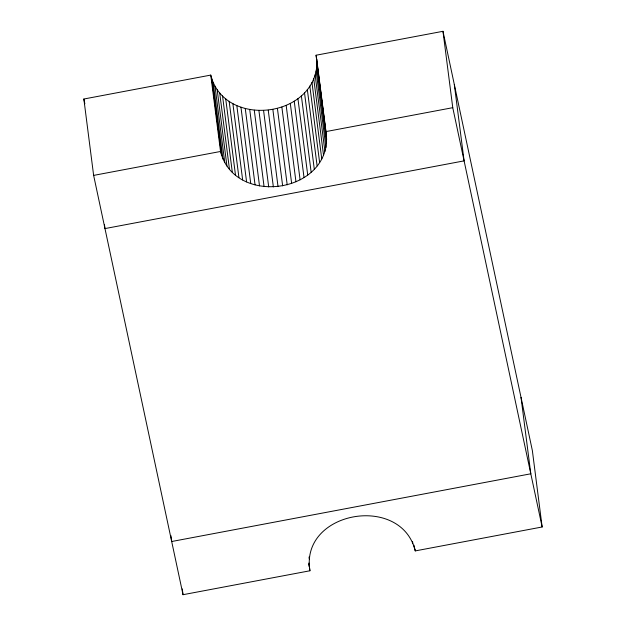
<?xml version="1.0" encoding="UTF-8"?>
<svg xmlns="http://www.w3.org/2000/svg" width="626" height="626" viewBox="0 0 626 626"><rect width="100%" height="100%" fill="white"/><g stroke="black" fill="none" stroke-linecap="round" stroke-linejoin="round"><path stroke-width="0.94" d="M316.725 67.037L316.693 59.134L316.067 55.229L442.973 31.3L532.366 450.603L542.147 526.982L415.241 550.911C401.407 493.429 299.893 510.972 309.933 570.771L183.027 594.7L93.634 175.397L83.853 99.018L210.759 75.089C223.545 127.109 310.699 119.128 316.725 67.037L326.506 143.417C320.489 195.508 233.326 203.489 220.54 151.469L210.759 75.089M326.506 143.417L326.475 135.513L316.693 59.134M93.634 175.397L220.54 151.469M326.475 135.513L325.856 131.609L452.762 107.68L442.973 31.3M452.762 107.68L542.147 526.982M83.853 99.018L84.862 103.767M521.028 397.416L530.809 473.788L171.688 541.513L170.945 535.707M454.312 84.487L464.101 160.866L104.972 228.584L104.479 224.718M414.999 548.979L415.241 550.911M413.974 545.152L414.216 547.085M412.557 541.427L412.8 543.368M316.067 55.229L325.856 131.609M316.912 63.077L326.694 139.457M316.13 70.988L325.911 147.368M315.128 74.893L324.917 151.273M313.743 78.719L323.525 155.099M311.967 82.452L321.748 158.832M309.823 86.044L319.612 162.424M307.327 89.479L317.116 165.859M304.502 92.734L314.283 169.114M301.356 95.77L311.138 172.15M297.929 98.579L307.71 174.959M294.228 101.138L304.017 177.51M290.3 103.415L300.089 179.795M286.168 105.403L295.957 181.783M281.864 107.085L291.646 183.465M277.42 108.447L287.201 184.826M272.866 109.487L282.647 185.859M268.241 110.184L278.022 186.556M263.577 110.536L273.359 186.916M258.914 110.544L268.695 186.924M254.281 110.207L264.07 186.587M309.033 557.023L309.275 558.963M308.939 563.032L309.933 570.771M308.931 563.971L309.307 566.866M249.727 109.527L259.508 185.906M245.267 108.509L255.056 184.889M240.947 107.163L250.736 183.543M236.808 105.497L246.589 181.876M232.864 103.525L242.645 179.905M229.147 101.255L238.936 177.635M225.696 98.72L235.486 175.092M222.535 95.919L232.316 172.299M219.687 92.891L229.468 169.27M217.167 89.651L226.948 166.031M215 86.224L224.781 162.603M213.2 82.632L222.981 159.012M211.784 78.915L221.565 155.295M182.283 588.902L183.027 594.7"/></g></svg>
